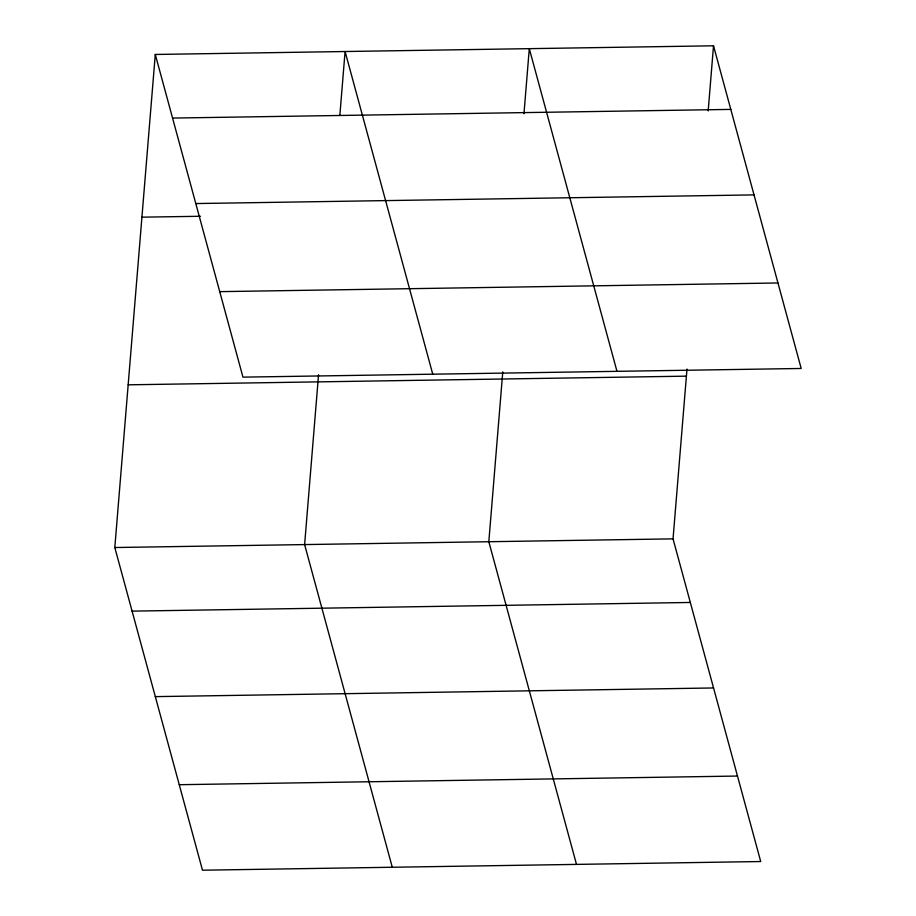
<?xml version="1.0" encoding="UTF-8"?>
<svg xmlns="http://www.w3.org/2000/svg" width="916" height="916" viewBox="0 0 916 916"><rect width="100%" height="100%" fill="white"/><g stroke="black" fill="none" stroke-linecap="round" stroke-linejoin="round"><path stroke-width="1.37" d="M686.989 369.045L673.042 538.86L760.715 861.532L202.482 870.2L114.809 547.528L155.285 54.468L713.518 45.8L801.191 368.472L242.958 377.14L155.285 54.468M318.55 374.77L304.616 544.585L392.277 867.257M339.859 115.187L345.092 51.514L432.753 374.186M502.77 371.907L488.823 541.722L576.496 864.395M523.963 113.744L529.299 48.663L616.972 371.335M708.183 110.882L713.518 45.8M172.563 118.072L730.796 109.405M195.795 203.558L754.028 194.89M141.934 217.172L200.444 216.268M219.726 291.643L777.959 282.975M128.171 384.823L686.405 376.155M114.809 547.528L673.042 538.86M132.087 611.132L690.321 602.465M155.319 696.629L713.553 687.962M179.25 784.703L737.483 776.047"/></g></svg>
